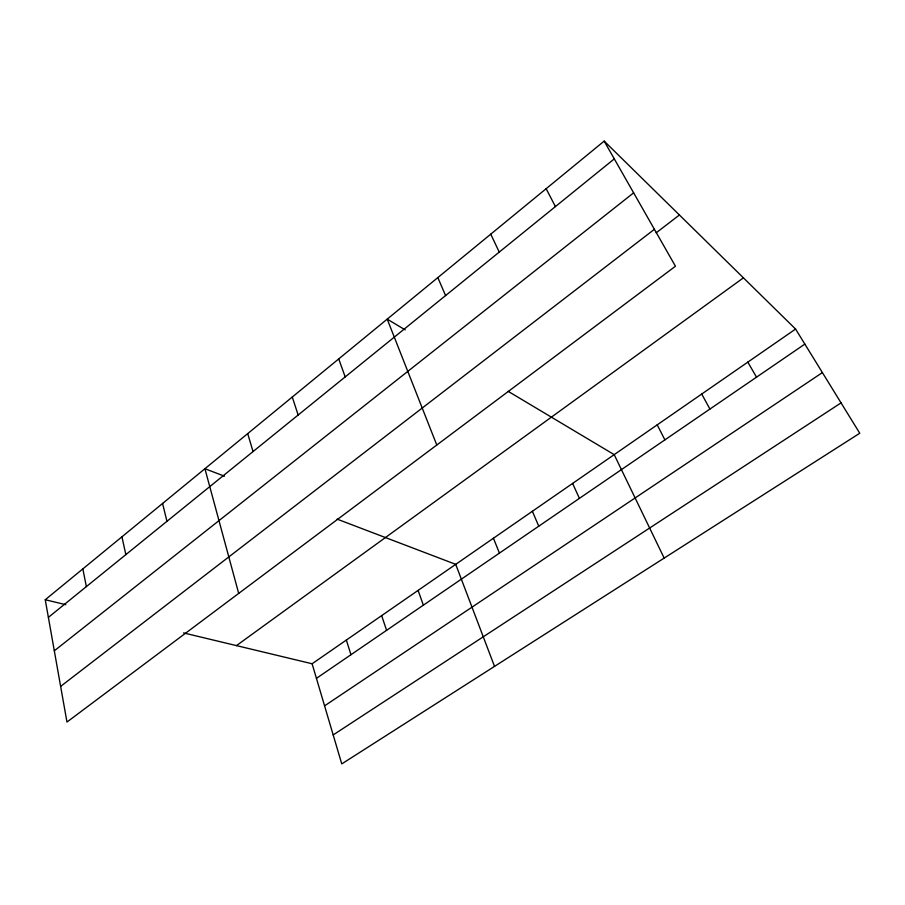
<?xml version="1.0" encoding="UTF-8"?>
<svg xmlns="http://www.w3.org/2000/svg" width="905" height="905" viewBox="0 0 905 905"><rect width="100%" height="100%" fill="white"/><g stroke="black" fill="none" stroke-linecap="round" stroke-linejoin="round"><path stroke-width="1.36" d="M604.167 141.101L675.447 266.24L66.97 722.054L45.25 599.744L604.167 141.101L795.586 329.058L859.75 433.246L341.762 763.899L312.112 663.761L183.534 632.912M48.384 617.38L614.291 158.884M54.323 650.808L633.636 192.833M60.635 686.386L654.406 229.304M656.159 232.845L679.417 214.994M236.454 645.616L743.424 277.846M312.112 663.761L795.586 329.058M316.433 678.343L804.839 344.104M324.578 705.855L822.396 372.589M333.187 734.928L841.05 402.883M45.25 599.744L65.771 604.664M224.474 476.188L204.915 468.722L238.694 593.42M337.146 519.142L455.724 564.347L494.515 666.385M405.18 329.873L387.204 319.137L436.787 445.022M508.158 391.345L614.19 454.638L664.168 558.091M747.824 362.124L756.523 377.159M701.726 394.037L709.916 409.071M546.145 188.715L555.421 206.589M657.211 424.864L664.904 439.864M490.759 234.169L499.243 252.099M572.605 483.428L579.404 498.372M437.828 277.597L445.588 295.573M532.378 511.28L538.758 526.19M493.429 538.237L499.436 553.102M338.73 358.923L345.19 376.91M418.099 590.399L423.37 605.162M381.65 615.626L386.593 630.333M292.27 397.046L298.152 415.022M346.344 640.073L350.959 654.711M247.699 433.619L253.049 451.561M162.583 503.463L166.95 521.314M121.926 536.823L125.852 554.607M82.841 568.894L86.36 586.61"/></g></svg>
